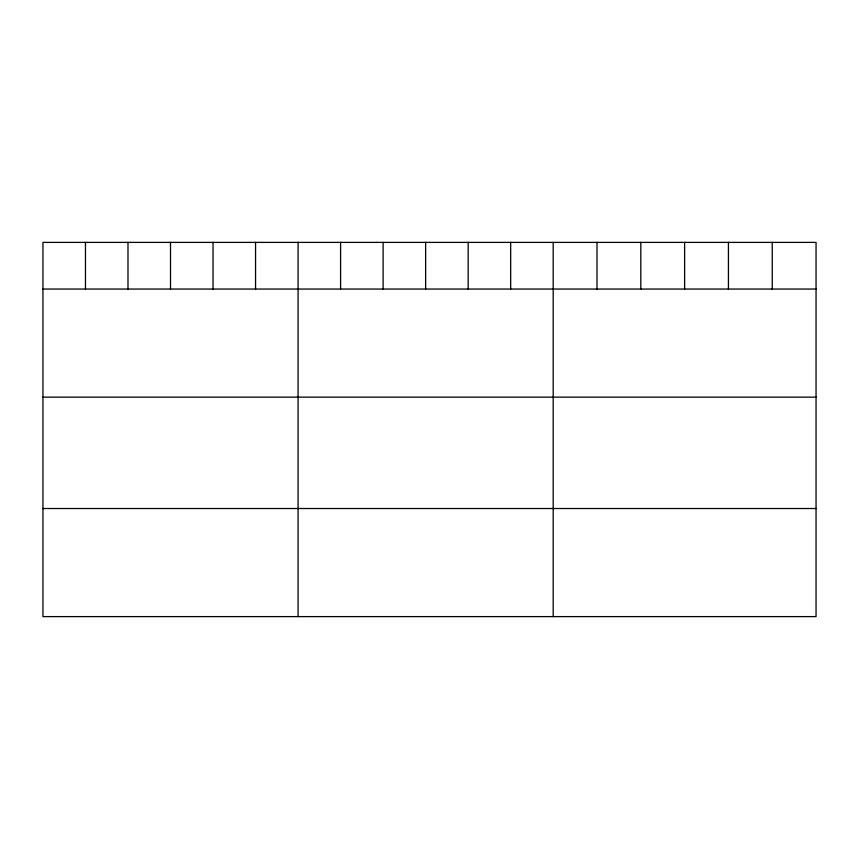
<?xml version="1.0" encoding="UTF-8"?>
<svg xmlns="http://www.w3.org/2000/svg" width="859" height="859" viewBox="0 0 859 859"><rect width="100%" height="100%" fill="white"/><g stroke="black" fill="none" stroke-linecap="round" stroke-linejoin="round"><path stroke-width="1.29" d="M816.05 289.053L816.05 616.612L42.95 616.612L42.95 242.388L816.05 242.388L816.05 289.053L42.95 289.053M42.95 397.148L816.05 397.148M42.95 508.517L816.05 508.517M772.241 242.388L772.241 289.053M728.432 242.388L728.432 289.053M684.623 242.388L684.623 289.053M640.814 242.388L640.814 289.053M597.005 242.388L597.005 289.053M553.196 242.388L553.196 616.612M510.675 242.388L510.675 289.053M468.155 242.388L468.155 289.053M425.634 242.388L425.634 289.053M383.114 242.388L383.114 289.053M340.594 242.388L340.594 289.053M298.073 242.388L298.073 616.612M255.553 242.388L255.553 289.053M213.032 242.388L213.032 289.053M170.512 242.388L170.512 289.053M127.991 242.388L127.991 289.053M85.47 242.388L85.47 289.053"/></g></svg>
